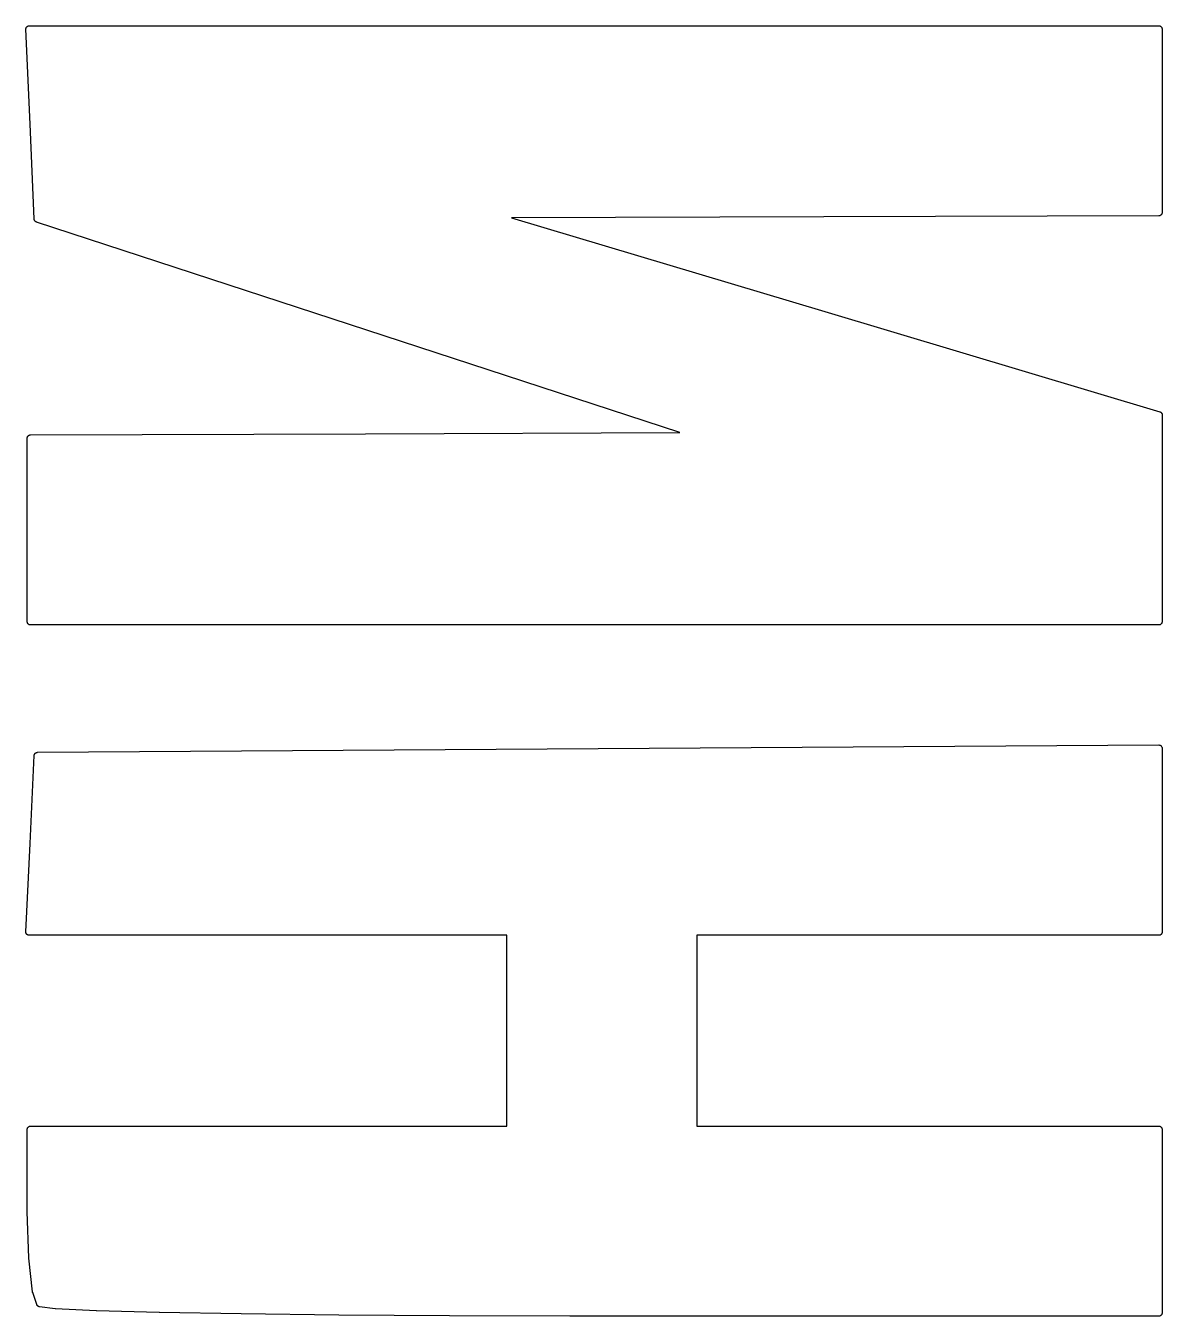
# Model space of a CAD drawing. Extents: x 6.3 to 49.3, y 9.3 to 45.7.
# Drawn here: x 38.663 to 40.369, y 21.668 to 23.604 of the extents above; entities that cross this region are included whole.
import ezdxf

# ---------------------------------------------------------------- set-up
doc = ezdxf.new("R2010")
doc.units = 0
doc.layers.add('BLACK', color=7, linetype='CONTINUOUS')

msp = doc.modelspace()

# ---------------------------------------------------------------- linework, layer by layer
at = {"layer": 'BLACK', "linetype": 'CONTINUOUS'}
for p, q in [((38.6636, 23.6007), (38.6637, 23.6011)), ((38.6637, 23.6011), (38.6638, 23.6012)), ((38.6638, 23.6013), (38.664, 23.6016)), ((38.6638, 23.6012), (38.6638, 23.6013)), ((38.664, 23.6016), (38.6642, 23.602)), ((38.6642, 23.602), (38.6642, 23.6021)), ((38.6642, 23.6021), (38.6643, 23.6021)), ((38.6643, 23.6021), (38.6645, 23.6024)), ((38.6645, 23.6024), (38.6647, 23.6027)), ((38.6647, 23.6027), (38.6648, 23.6028)), ((38.6648, 23.6028), (38.6649, 23.6029)), ((38.6649, 23.6029), (38.6652, 23.6031)), ((38.6652, 23.6031), (38.6655, 23.6034)), ((38.6655, 23.6034), (38.6656, 23.6034)), ((38.6656, 23.6035), (38.666, 23.6037)), ((38.6656, 23.6034), (38.6656, 23.6035)), ((38.666, 23.6037), (38.6663, 23.6039)), ((38.6663, 23.6039), (38.6664, 23.6039)), ((38.6664, 23.6039), (38.6665, 23.604)), ((38.6665, 23.604), (38.6669, 23.6041)), ((38.6669, 23.6041), (38.6672, 23.6042)), ((38.6672, 23.6042), (38.6673, 23.6042)), ((38.6673, 23.6042), (38.6674, 23.6042)), ((38.6674, 23.6042), (38.6678, 23.6043)), ((38.6678, 23.6043), (38.6682, 23.6043)), ((38.6682, 23.6043), (38.6683, 23.6043)), ((38.6683, 23.6043), (38.6684, 23.6043)), ((38.6684, 23.6043), (40.3637, 23.6043)), ((40.3637, 23.6043), (40.3642, 23.6043)), ((40.3642, 23.6043), (40.3647, 23.6042)), ((40.3647, 23.6042), (40.3647, 23.6042)), ((40.3647, 23.6042), (40.3647, 23.6042)), ((40.3647, 23.6042), (40.3652, 23.6041)), ((40.3652, 23.6041), (40.3656, 23.6039)), ((40.3656, 23.6039), (40.3656, 23.6039)), ((40.3656, 23.6039), (40.3656, 23.6039)), ((40.3656, 23.6039), (40.3661, 23.6037)), ((40.3661, 23.6037), (40.3665, 23.6035)), ((40.3665, 23.6035), (40.3665, 23.6035)), ((40.3665, 23.6035), (40.3665, 23.6035)), ((40.3665, 23.6035), (40.3669, 23.6032)), ((40.3669, 23.6032), (40.3672, 23.6029)), ((40.3672, 23.6029), (40.3672, 23.6028)), ((40.3672, 23.6028), (40.3672, 23.6028)), ((40.3672, 23.6028), (40.3675, 23.6025)), ((40.3675, 23.6025), (40.3678, 23.6021)), ((40.3678, 23.6021), (40.3678, 23.6021)), ((40.3678, 23.6021), (40.3678, 23.6021)), ((40.3678, 23.6021), (40.3681, 23.6017)), ((40.3681, 23.6017), (40.3683, 23.6012)), ((40.3683, 23.6012), (40.3683, 23.6012)), ((40.3683, 23.6012), (40.3683, 23.6012)), ((40.3683, 23.6012), (40.3684, 23.6008)), ((38.6634, 23.5998), (38.6635, 23.6002)), ((38.6634, 23.5994), (38.6634, 23.5998)), ((38.6634, 23.5993), (38.6634, 23.5994)), ((38.6634, 23.5992), (38.6634, 23.5993)), ((38.6634, 23.5991), (38.6634, 23.5992)), ((38.6697, 23.4569), (38.6634, 23.5991)), ((38.6635, 23.6003), (38.6636, 23.6007)), ((38.6635, 23.6002), (38.6635, 23.6003)), ((38.6635, 23.6002), (38.6635, 23.6002)), ((40.3684, 23.6008), (40.3686, 23.6003)), ((40.3686, 23.6003), (40.3686, 23.6003)), ((40.3686, 23.6003), (40.3686, 23.6003)), ((40.3686, 23.6003), (40.3686, 23.5998)), ((40.3686, 23.5998), (40.3687, 23.5993)), ((40.3687, 23.5993), (40.3687, 23.3241)), ((38.6697, 23.4568), (38.6697, 23.4569)), ((38.6759, 23.3145), (38.6697, 23.4568)), ((38.6759, 23.3144), (38.6759, 23.3145)), ((38.676, 23.3139), (38.6759, 23.3144)), ((38.6759, 23.3144), (38.6759, 23.3144)), ((38.6761, 23.3135), (38.676, 23.3139)), ((38.6761, 23.3134), (38.6761, 23.3135)), ((38.6761, 23.3135), (38.6761, 23.3135)), ((38.6762, 23.313), (38.6761, 23.3134)), ((38.6764, 23.3126), (38.6762, 23.313)), ((38.6764, 23.3125), (38.6764, 23.3126)), ((38.6766, 23.3121), (38.6764, 23.3125)), ((38.6764, 23.3125), (38.6764, 23.3125)), ((38.6769, 23.3117), (38.6766, 23.3121)), ((38.6772, 23.3113), (38.6769, 23.3117)), ((38.6769, 23.3117), (38.6769, 23.3117)), ((38.6769, 23.3117), (38.6769, 23.3117)), ((38.6775, 23.311), (38.6772, 23.3113)), ((38.6776, 23.311), (38.6775, 23.311)), ((38.6776, 23.3109), (38.6776, 23.311)), ((38.678, 23.3107), (38.6776, 23.3109)), ((38.6783, 23.3104), (38.678, 23.3107)), ((39.861, 23.3176), (39.3921, 23.3162)), ((39.3921, 23.3162), (39.8624, 23.1756)), ((40.3637, 23.3192), (39.861, 23.3176)), ((40.3642, 23.3192), (40.3637, 23.3192)), ((40.3646, 23.3193), (40.3642, 23.3192)), ((40.3647, 23.3193), (40.3646, 23.3193)), ((40.3646, 23.3193), (40.3646, 23.3193)), ((40.3651, 23.3194), (40.3647, 23.3193)), ((40.3655, 23.3195), (40.3651, 23.3194)), ((40.3656, 23.3195), (40.3655, 23.3195)), ((40.366, 23.3198), (40.3656, 23.3195)), ((40.3656, 23.3195), (40.3656, 23.3195)), ((40.3664, 23.32), (40.366, 23.3198)), ((40.3668, 23.3203), (40.3664, 23.32)), ((40.3664, 23.32), (40.3664, 23.32)), ((40.3664, 23.32), (40.3664, 23.32)), ((40.3672, 23.3206), (40.3668, 23.3203)), ((40.3674, 23.3209), (40.3672, 23.3206)), ((40.3672, 23.3206), (40.3672, 23.3206)), ((40.3672, 23.3206), (40.3672, 23.3206)), ((40.3678, 23.3213), (40.3674, 23.3209)), ((40.368, 23.3217), (40.3678, 23.3214)), ((40.3678, 23.3214), (40.3678, 23.3214)), ((40.3678, 23.3214), (40.3678, 23.3213)), ((40.3683, 23.3222), (40.368, 23.3217)), ((40.3684, 23.3227), (40.3683, 23.3222)), ((40.3683, 23.3222), (40.3683, 23.3222)), ((40.3683, 23.3222), (40.3683, 23.3222)), ((40.3686, 23.3231), (40.3684, 23.3227)), ((40.3687, 23.3241), (40.3686, 23.3236)), ((40.3686, 23.3236), (40.3686, 23.3232)), ((40.3686, 23.3232), (40.3686, 23.3232)), ((40.3686, 23.3232), (40.3686, 23.3231)), ((38.6784, 23.3104), (38.6783, 23.3104)), ((38.6788, 23.3102), (38.6784, 23.3104)), ((38.6784, 23.3104), (38.6784, 23.3104)), ((38.6792, 23.31), (38.6788, 23.3102)), ((38.6793, 23.31), (38.6792, 23.31)), ((38.6792, 23.31), (38.6792, 23.31)), ((38.6794, 23.3099), (38.6793, 23.31)), ((39.6447, 22.994), (38.6794, 23.3099)), ((39.8624, 23.1756), (39.8625, 23.1756)), ((39.8625, 23.1756), (39.8625, 23.1756)), ((39.8625, 23.1756), (40.3651, 23.0253)), ((40.3651, 23.0253), (40.3652, 23.0253)), ((40.3652, 23.0253), (40.3654, 23.0252)), ((40.3654, 23.0252), (40.3656, 23.0251)), ((40.3656, 23.0251), (40.3658, 23.025)), ((40.3658, 23.025), (40.3661, 23.0249)), ((40.3661, 23.0249), (40.3663, 23.0248)), ((40.3663, 23.0248), (40.3665, 23.0247)), ((40.3665, 23.0247), (40.3667, 23.0245)), ((40.3667, 23.0245), (40.3669, 23.0244)), ((40.3669, 23.0244), (40.367, 23.0242)), ((40.367, 23.0242), (40.3672, 23.024)), ((40.3672, 23.024), (40.3674, 23.0238)), ((40.3674, 23.0238), (40.3676, 23.0237)), ((40.3676, 23.0237), (40.3677, 23.0235)), ((40.3677, 23.0235), (40.3678, 23.0233)), ((40.3678, 23.0233), (40.368, 23.0231)), ((40.368, 23.0231), (40.3681, 23.0228)), ((40.3681, 23.0228), (40.3682, 23.0226)), ((40.3682, 23.0226), (40.3683, 23.0224)), ((40.3683, 23.0224), (40.3684, 23.0222)), ((40.3684, 23.0222), (40.3685, 23.0219)), ((40.3685, 23.0219), (40.3685, 23.0217)), ((40.3685, 23.0217), (40.3686, 23.0215)), ((40.3686, 23.0215), (40.3686, 23.0212)), ((40.3686, 23.0212), (40.3686, 23.021)), ((40.3686, 23.021), (40.3686, 23.0208)), ((40.3686, 23.0208), (40.3687, 23.0205)), ((40.3687, 23.0205), (40.3687, 22.7103)), ((38.6653, 22.9856), (38.6654, 22.986)), ((38.6653, 22.7103), (38.6653, 22.9856)), ((38.6654, 22.9865), (38.6656, 22.987)), ((38.6654, 22.986), (38.6654, 22.9865)), ((38.6654, 22.9865), (38.6654, 22.9865)), ((38.6654, 22.9865), (38.6654, 22.9865)), ((38.6656, 22.987), (38.6657, 22.9874)), ((38.6657, 22.9875), (38.666, 22.9879)), ((38.6657, 22.9874), (38.6657, 22.9875)), ((38.6657, 22.9874), (38.6657, 22.9874)), ((38.666, 22.9879), (38.6662, 22.9883)), ((38.6662, 22.9883), (38.6665, 22.9887)), ((38.6662, 22.9883), (38.6662, 22.9883)), ((38.6662, 22.9883), (38.6662, 22.9883)), ((38.6665, 22.9887), (38.6668, 22.989)), ((38.6668, 22.9891), (38.6672, 22.9893)), ((38.6668, 22.989), (38.6668, 22.9891)), ((38.6668, 22.9891), (38.6668, 22.9891)), ((38.6672, 22.9893), (38.6676, 22.9897)), ((38.6676, 22.9897), (38.668, 22.9899)), ((38.6676, 22.9897), (38.6676, 22.9897)), ((38.6676, 22.9897), (38.6676, 22.9897)), ((38.668, 22.9899), (38.6684, 22.9901)), ((38.6684, 22.9901), (38.6684, 22.9901)), ((38.6684, 22.9901), (38.6685, 22.9901)), ((38.6685, 22.9901), (38.6689, 22.9903)), ((38.6689, 22.9903), (38.6693, 22.9904)), ((38.6693, 22.9904), (38.6694, 22.9904)), ((38.6694, 22.9904), (38.6694, 22.9904)), ((38.6694, 22.9904), (38.6698, 22.9904)), ((38.6698, 22.9904), (38.6703, 22.9905)), ((38.6703, 22.9905), (39.173, 22.9923)), ((39.173, 22.9923), (39.6447, 22.994)), ((38.6654, 22.7098), (38.6653, 22.7103)), ((38.6654, 22.7094), (38.6654, 22.7098)), ((38.6656, 22.7089), (38.6654, 22.7094)), ((38.6654, 22.7094), (38.6654, 22.7094)), ((38.6654, 22.7094), (38.6654, 22.7094)), ((38.6657, 22.7085), (38.6656, 22.7089)), ((38.6657, 22.7084), (38.6657, 22.7085)), ((38.6659, 22.708), (38.6657, 22.7084)), ((38.6657, 22.7084), (38.6657, 22.7084)), ((38.6661, 22.7076), (38.6659, 22.708)), ((38.6662, 22.7076), (38.6661, 22.7076)), ((38.6665, 22.7072), (38.6662, 22.7076)), ((38.6662, 22.7076), (38.6662, 22.7076)), ((38.6668, 22.7068), (38.6665, 22.7072)), ((38.6671, 22.7065), (38.6668, 22.7068)), ((38.6668, 22.7068), (38.6668, 22.7068)), ((38.6668, 22.7068), (38.6668, 22.7068)), ((38.6675, 22.7062), (38.6671, 22.7065)), ((38.6679, 22.706), (38.6675, 22.7062)), ((38.6675, 22.7062), (38.6675, 22.7062)), ((38.6675, 22.7062), (38.6675, 22.7062)), ((38.6684, 22.7057), (38.6679, 22.706)), ((38.6688, 22.7056), (38.6684, 22.7057)), ((38.6684, 22.7057), (38.6684, 22.7057)), ((38.6684, 22.7057), (38.6684, 22.7057)), ((38.6693, 22.7054), (38.6688, 22.7056)), ((38.6698, 22.7054), (38.6693, 22.7054)), ((38.6693, 22.7054), (38.6693, 22.7054)), ((38.6693, 22.7054), (38.6693, 22.7054)), ((38.6703, 22.7053), (38.6698, 22.7054)), ((40.3637, 22.7053), (38.6703, 22.7053)), ((40.3642, 22.7054), (40.3637, 22.7053)), ((40.3646, 22.7054), (40.3642, 22.7054)), ((40.3651, 22.7056), (40.3646, 22.7054)), ((40.3646, 22.7054), (40.3646, 22.7054)), ((40.3646, 22.7054), (40.3646, 22.7054)), ((40.3655, 22.7057), (40.3651, 22.7056)), ((40.3656, 22.7057), (40.3655, 22.7057)), ((40.366, 22.7059), (40.3656, 22.7057)), ((40.3656, 22.7057), (40.3656, 22.7057)), ((40.3664, 22.7061), (40.366, 22.7059)), ((40.3668, 22.7065), (40.3664, 22.7062)), ((40.3664, 22.7062), (40.3664, 22.7062)), ((40.3664, 22.7062), (40.3664, 22.7061)), ((40.3672, 22.7068), (40.3668, 22.7065)), ((40.3675, 22.7071), (40.3672, 22.7068)), ((40.3672, 22.7068), (40.3672, 22.7068)), ((40.3672, 22.7068), (40.3672, 22.7068)), ((40.3678, 22.7075), (40.3675, 22.7071)), ((40.368, 22.7079), (40.3678, 22.7075)), ((40.3678, 22.7075), (40.3678, 22.7075)), ((40.3678, 22.7075), (40.3678, 22.7075)), ((40.3683, 22.7084), (40.368, 22.7079)), ((40.3684, 22.7088), (40.3683, 22.7084)), ((40.3683, 22.7084), (40.3683, 22.7084)), ((40.3683, 22.7084), (40.3683, 22.7084)), ((40.3686, 22.7093), (40.3684, 22.7088)), ((40.3687, 22.7103), (40.3686, 22.7098)), ((40.3686, 22.7098), (40.3686, 22.7093)), ((40.3686, 22.7093), (40.3686, 22.7093)), ((40.3686, 22.7093), (40.3686, 22.7093)), ((38.6809, 22.5143), (39.5223, 22.5198)), ((39.5223, 22.5198), (40.3636, 22.5253)), ((40.3636, 22.5253), (40.3637, 22.5253)), ((40.3637, 22.5253), (40.3647, 22.5252)), ((40.3647, 22.5252), (40.3656, 22.5249)), ((40.3656, 22.5249), (40.3665, 22.5245)), ((40.3665, 22.5245), (40.3667, 22.5242)), ((40.3667, 22.5242), (40.3672, 22.5238)), ((40.3672, 22.5238), (40.3678, 22.5231)), ((40.3678, 22.5231), (40.3683, 22.5222)), ((40.3683, 22.5222), (40.3686, 22.5213)), ((40.3686, 22.5213), (40.3687, 22.5203)), ((40.3687, 22.5203), (40.3687, 22.2446)), ((38.6696, 22.3773), (38.6759, 22.5095)), ((38.6759, 22.5096), (38.676, 22.5099)), ((38.6759, 22.5095), (38.6759, 22.5096)), ((38.676, 22.5102), (38.6761, 22.5104)), ((38.676, 22.5099), (38.676, 22.5102)), ((38.6761, 22.5105), (38.6762, 22.5108)), ((38.6761, 22.5104), (38.6761, 22.5105)), ((38.6762, 22.5108), (38.6763, 22.5112)), ((38.6763, 22.5112), (38.6764, 22.5113)), ((38.6764, 22.5114), (38.6766, 22.5117)), ((38.6764, 22.5113), (38.6764, 22.5114)), ((38.6766, 22.5117), (38.6768, 22.512)), ((38.6768, 22.5121), (38.6769, 22.5123)), ((38.6768, 22.512), (38.6768, 22.5121)), ((38.6769, 22.5123), (38.6772, 22.5125)), ((38.6772, 22.5125), (38.6774, 22.5128)), ((38.6774, 22.5128), (38.6775, 22.5129)), ((38.6775, 22.5129), (38.6776, 22.513)), ((38.6776, 22.513), (38.6779, 22.5132)), ((38.6779, 22.5132), (38.6781, 22.5134)), ((38.6781, 22.5134), (38.6783, 22.5135)), ((38.6783, 22.5135), (38.6784, 22.5136)), ((38.6784, 22.5136), (38.6787, 22.5137)), ((38.6787, 22.5137), (38.679, 22.5139)), ((38.679, 22.5139), (38.6791, 22.5139)), ((38.6791, 22.5139), (38.6793, 22.514)), ((38.6793, 22.514), (38.6796, 22.514)), ((38.6796, 22.514), (38.6799, 22.5141)), ((38.6799, 22.5141), (38.6801, 22.5142)), ((38.6801, 22.5142), (38.6802, 22.5142)), ((38.6802, 22.5142), (38.6805, 22.5142)), ((38.6805, 22.5142), (38.6809, 22.5143)), ((38.6633, 22.2449), (38.6696, 22.3772)), ((38.6696, 22.3772), (38.6696, 22.3773)), ((38.6696, 22.3773), (38.6696, 22.3773)), ((38.6633, 22.2448), (38.6633, 22.2449)), ((38.6633, 22.2447), (38.6633, 22.2448)), ((38.6633, 22.2443), (38.6633, 22.2447)), ((38.6634, 22.2439), (38.6633, 22.2443)), ((38.6634, 22.2438), (38.6634, 22.2439)), ((38.6634, 22.2437), (38.6634, 22.2438)), ((38.6635, 22.2434), (38.6634, 22.2437)), ((38.6636, 22.243), (38.6635, 22.2434)), ((38.6636, 22.2429), (38.6636, 22.243)), ((38.6637, 22.2428), (38.6636, 22.2429)), ((38.6639, 22.2425), (38.6637, 22.2428)), ((38.664, 22.2421), (38.6639, 22.2425)), ((38.6641, 22.242), (38.664, 22.2421)), ((38.6641, 22.2419), (38.6641, 22.242)), ((38.6644, 22.2416), (38.6641, 22.2419)), ((38.6646, 22.2413), (38.6644, 22.2416)), ((38.6647, 22.2412), (38.6646, 22.2413)), ((38.665, 22.2409), (38.6647, 22.2412)), ((38.6647, 22.2412), (38.6647, 22.2412)), ((38.6653, 22.2407), (38.665, 22.2409)), ((38.6654, 22.2406), (38.6653, 22.2407)), ((38.6655, 22.2405), (38.6654, 22.2406)), ((38.6658, 22.2403), (38.6655, 22.2405)), ((38.6662, 22.2402), (38.6658, 22.2403)), ((38.6663, 22.2401), (38.6662, 22.2402)), ((38.6667, 22.24), (38.6663, 22.2401)), ((38.6663, 22.2401), (38.6663, 22.2401)), ((38.6671, 22.2398), (38.6667, 22.24)), ((38.6672, 22.2398), (38.6671, 22.2398)), ((38.6673, 22.2398), (38.6672, 22.2398)), ((38.6677, 22.2397), (38.6673, 22.2398)), ((38.668, 22.2397), (38.6677, 22.2397)), ((38.6681, 22.2397), (38.668, 22.2397)), ((38.6682, 22.2397), (38.6681, 22.2397)), ((39.385, 22.2397), (38.6682, 22.2397)), ((39.385, 21.9533), (39.385, 22.2397)), ((40.3637, 22.2397), (39.6702, 22.2397)), ((39.6702, 22.2397), (39.6702, 21.9533)), ((40.3642, 22.2397), (40.3637, 22.2397)), ((40.3646, 22.2398), (40.3642, 22.2397)), ((40.3651, 22.2399), (40.3646, 22.2398)), ((40.3646, 22.2398), (40.3646, 22.2398)), ((40.3646, 22.2398), (40.3646, 22.2398)), ((40.3655, 22.24), (40.3651, 22.2399)), ((40.3656, 22.24), (40.3655, 22.24)), ((40.366, 22.2403), (40.3656, 22.24)), ((40.3656, 22.24), (40.3656, 22.24)), ((40.3664, 22.2405), (40.366, 22.2403)), ((40.3668, 22.2408), (40.3664, 22.2405)), ((40.3664, 22.2405), (40.3664, 22.2405)), ((40.3664, 22.2405), (40.3664, 22.2405)), ((40.3672, 22.2411), (40.3668, 22.2408)), ((40.3675, 22.2415), (40.3672, 22.2411)), ((40.3672, 22.2411), (40.3672, 22.2411)), ((40.3672, 22.2411), (40.3672, 22.2411)), ((40.3678, 22.2418), (40.3675, 22.2415)), ((40.368, 22.2422), (40.3678, 22.2419)), ((40.3678, 22.2419), (40.3678, 22.2419)), ((40.3678, 22.2419), (40.3678, 22.2418)), ((40.3683, 22.2427), (40.368, 22.2422)), ((40.3684, 22.2431), (40.3683, 22.2427)), ((40.3683, 22.2427), (40.3683, 22.2427)), ((40.3683, 22.2427), (40.3683, 22.2427)), ((40.3686, 22.2436), (40.3684, 22.2431)), ((40.3687, 22.2446), (40.3686, 22.2441)), ((40.3686, 22.2441), (40.3686, 22.2437)), ((40.3686, 22.2437), (40.3686, 22.2436)), ((40.3686, 22.2436), (40.3686, 22.2436)), ((38.6653, 21.9484), (38.6654, 21.9489)), ((38.6653, 21.8249), (38.6653, 21.9484)), ((38.6654, 21.9494), (38.6656, 21.9499)), ((38.6654, 21.9493), (38.6654, 21.9494)), ((38.6654, 21.9494), (38.6654, 21.9494)), ((38.6654, 21.9489), (38.6654, 21.9493)), ((38.6656, 21.9499), (38.6657, 21.9503)), ((38.6657, 21.9503), (38.666, 21.9508)), ((38.6657, 21.9503), (38.6657, 21.9503)), ((38.6657, 21.9503), (38.6657, 21.9503)), ((38.666, 21.9508), (38.6662, 21.9511)), ((38.6662, 21.9512), (38.6665, 21.9515)), ((38.6662, 21.9511), (38.6662, 21.9512)), ((38.6662, 21.9511), (38.6662, 21.9511)), ((38.6665, 21.9515), (38.6668, 21.9519)), ((38.6668, 21.9519), (38.6672, 21.9522)), ((38.6668, 21.9519), (38.6668, 21.9519)), ((38.6668, 21.9519), (38.6668, 21.9519)), ((38.6672, 21.9522), (38.6676, 21.9525)), ((38.6676, 21.9525), (38.668, 21.9527)), ((38.6676, 21.9525), (38.6676, 21.9525)), ((38.6676, 21.9525), (38.6676, 21.9525)), ((38.668, 21.9527), (38.6684, 21.953)), ((38.6684, 21.953), (38.6684, 21.953)), ((38.6684, 21.953), (38.6685, 21.953)), ((38.6685, 21.953), (38.6689, 21.9531)), ((38.6689, 21.9531), (38.6694, 21.9532)), ((38.6694, 21.9532), (38.6698, 21.9533)), ((38.6694, 21.9532), (38.6694, 21.9532)), ((38.6694, 21.9532), (38.6694, 21.9532)), ((38.6698, 21.9533), (38.6703, 21.9533)), ((38.6703, 21.9533), (39.385, 21.9533)), ((39.6702, 21.9533), (40.3637, 21.9533)), ((40.3637, 21.9533), (40.3642, 21.9533)), ((40.3642, 21.9533), (40.3647, 21.9532)), ((40.3647, 21.9532), (40.3647, 21.9532)), ((40.3647, 21.9532), (40.3647, 21.9532)), ((40.3647, 21.9532), (40.3652, 21.9531)), ((40.3652, 21.9531), (40.3656, 21.9529)), ((40.3656, 21.9529), (40.3656, 21.9529)), ((40.3656, 21.9529), (40.3656, 21.9529)), ((40.3656, 21.9529), (40.3661, 21.9527)), ((40.3661, 21.9527), (40.3665, 21.9525)), ((40.3665, 21.9525), (40.3665, 21.9525)), ((40.3665, 21.9525), (40.3665, 21.9525)), ((40.3665, 21.9525), (40.3669, 21.9522)), ((40.3669, 21.9522), (40.3672, 21.9519)), ((40.3672, 21.9519), (40.3672, 21.9518)), ((40.3672, 21.9518), (40.3672, 21.9518)), ((40.3672, 21.9518), (40.3675, 21.9515)), ((40.3675, 21.9515), (40.3678, 21.9511)), ((40.3678, 21.9511), (40.3678, 21.9511)), ((40.3678, 21.9511), (40.3678, 21.9511)), ((40.3678, 21.9511), (40.3681, 21.9507)), ((40.3681, 21.9507), (40.3683, 21.9502)), ((40.3683, 21.9502), (40.3683, 21.9502)), ((40.3683, 21.9502), (40.3683, 21.9502)), ((40.3683, 21.9502), (40.3684, 21.9498)), ((40.3684, 21.9498), (40.3686, 21.9493)), ((40.3686, 21.9493), (40.3686, 21.9493)), ((40.3686, 21.9493), (40.3686, 21.9493)), ((40.3686, 21.9493), (40.3686, 21.9488)), ((40.3686, 21.9488), (40.3687, 21.9483)), ((40.3687, 21.9483), (40.3687, 21.6731)), ((38.6653, 21.8248), (38.6653, 21.8249)), ((38.6653, 21.8247), (38.6653, 21.8248)), ((38.6653, 21.8248), (38.6653, 21.8248)), ((38.6676, 21.7558), (38.6653, 21.8247)), ((38.6676, 21.7556), (38.6676, 21.7558)), ((38.6676, 21.7554), (38.6676, 21.7556)), ((38.6734, 21.7047), (38.6676, 21.7554)), ((38.6676, 21.7554), (38.6676, 21.7554)), ((38.6736, 21.7038), (38.6734, 21.7047)), ((38.6734, 21.7047), (38.6734, 21.7047)), ((38.6737, 21.7037), (38.6736, 21.7038)), ((38.6797, 21.6857), (38.6737, 21.7037)), ((38.6798, 21.6854), (38.6797, 21.6857)), ((38.6799, 21.6851), (38.6798, 21.6854)), ((38.68, 21.685), (38.6799, 21.6851)), ((38.6801, 21.6848), (38.68, 21.685)), ((38.6803, 21.6845), (38.6801, 21.6848)), ((38.6804, 21.6843), (38.6803, 21.6845)), ((38.6806, 21.6841), (38.6804, 21.6843)), ((38.6807, 21.684), (38.6806, 21.6841)), ((38.6809, 21.6838), (38.6807, 21.684)), ((38.6811, 21.6836), (38.6809, 21.6838)), ((38.6812, 21.6835), (38.6811, 21.6836)), ((38.6814, 21.6833), (38.6812, 21.6835)), ((38.6816, 21.6832), (38.6814, 21.6833)), ((38.6819, 21.683), (38.6816, 21.6832)), ((38.682, 21.6829), (38.6819, 21.683)), ((38.6822, 21.6828), (38.682, 21.6829)), ((38.6825, 21.6827), (38.6822, 21.6828)), ((38.6828, 21.6826), (38.6825, 21.6827)), ((38.6829, 21.6825), (38.6828, 21.6826)), ((38.6831, 21.6825), (38.6829, 21.6825)), ((38.6834, 21.6824), (38.6831, 21.6825)), ((38.6837, 21.6823), (38.6834, 21.6824)), ((38.6838, 21.6823), (38.6837, 21.6823)), ((38.7074, 21.6792), (38.6838, 21.6823)), ((38.7076, 21.6792), (38.7074, 21.6792)), ((38.7077, 21.6792), (38.7076, 21.6792)), ((38.7078, 21.6792), (38.7077, 21.6792)), ((38.7691, 21.6763), (38.7078, 21.6792)), ((38.7692, 21.6763), (38.7691, 21.6763)), ((38.7691, 21.6763), (38.7691, 21.6763)), ((38.7691, 21.6763), (38.7691, 21.6763)), ((38.8636, 21.6737), (38.7692, 21.6763)), ((38.8637, 21.6737), (38.8636, 21.6737)), ((38.8636, 21.6737), (38.8636, 21.6737)), ((38.9865, 21.6716), (38.8637, 21.6737)), ((38.9866, 21.6716), (38.9865, 21.6716)), ((38.9865, 21.6716), (38.9865, 21.6716)), ((39.1333, 21.6699), (38.9866, 21.6716)), ((39.2992, 21.6687), (39.1333, 21.6699)), ((39.1333, 21.6699), (39.1333, 21.6699)), ((39.2993, 21.6687), (39.2992, 21.6687)), ((39.4798, 21.6682), (39.2993, 21.6687)), ((39.531, 21.6682), (39.4798, 21.6682)), ((39.4798, 21.6682), (39.4798, 21.6682)), ((40.3637, 21.6682), (39.531, 21.6682)), ((40.3642, 21.6682), (40.3637, 21.6682)), ((40.3646, 21.6683), (40.3642, 21.6682)), ((40.3651, 21.6684), (40.3646, 21.6683)), ((40.3646, 21.6683), (40.3646, 21.6683)), ((40.3646, 21.6683), (40.3646, 21.6683)), ((40.3655, 21.6685), (40.3651, 21.6684)), ((40.3656, 21.6685), (40.3655, 21.6685)), ((40.366, 21.6688), (40.3656, 21.6685)), ((40.3656, 21.6685), (40.3656, 21.6685)), ((40.3664, 21.669), (40.366, 21.6688)), ((40.3668, 21.6693), (40.3664, 21.669)), ((40.3664, 21.669), (40.3664, 21.669)), ((40.3664, 21.669), (40.3664, 21.669)), ((40.3672, 21.6696), (40.3668, 21.6693)), ((40.3675, 21.67), (40.3672, 21.6696)), ((40.3672, 21.6696), (40.3672, 21.6696)), ((40.3672, 21.6696), (40.3672, 21.6696)), ((40.3678, 21.6703), (40.3675, 21.67)), ((40.368, 21.6707), (40.3678, 21.6704)), ((40.3678, 21.6704), (40.3678, 21.6704)), ((40.3678, 21.6704), (40.3678, 21.6703)), ((40.3683, 21.6712), (40.368, 21.6707)), ((40.3684, 21.6717), (40.3683, 21.6712)), ((40.3683, 21.6712), (40.3683, 21.6712)), ((40.3683, 21.6712), (40.3683, 21.6712)), ((40.3686, 21.6721), (40.3684, 21.6717)), ((40.3687, 21.6731), (40.3686, 21.6726)), ((40.3686, 21.6726), (40.3686, 21.6722)), ((40.3686, 21.6722), (40.3686, 21.6721)), ((40.3686, 21.6721), (40.3686, 21.6721))]:
    msp.add_line(p, q, dxfattribs=at)

doc.saveas('drawing.dxf')
